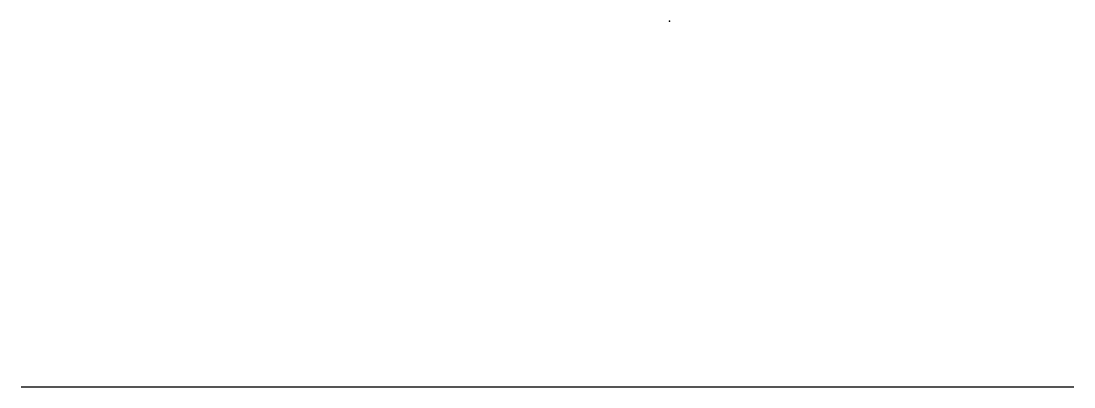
# Model space of a CAD drawing. Extents: x 1.96 to 11.76, y 3.59 to 7.
import ezdxf

# ---------------------------------------------------------------- set-up
doc = ezdxf.new("R2010")
doc.units = 0

msp = doc.modelspace()

# ---------------------------------------------------------------- linework, layer by layer
at = {"layer": '', "color": 0}
msp.add_line((1.9608, 3.5882), (11.7647, 3.5882), dxfattribs=at)
msp.add_point((8, 7), dxfattribs=at)

doc.saveas('drawing.dxf')
